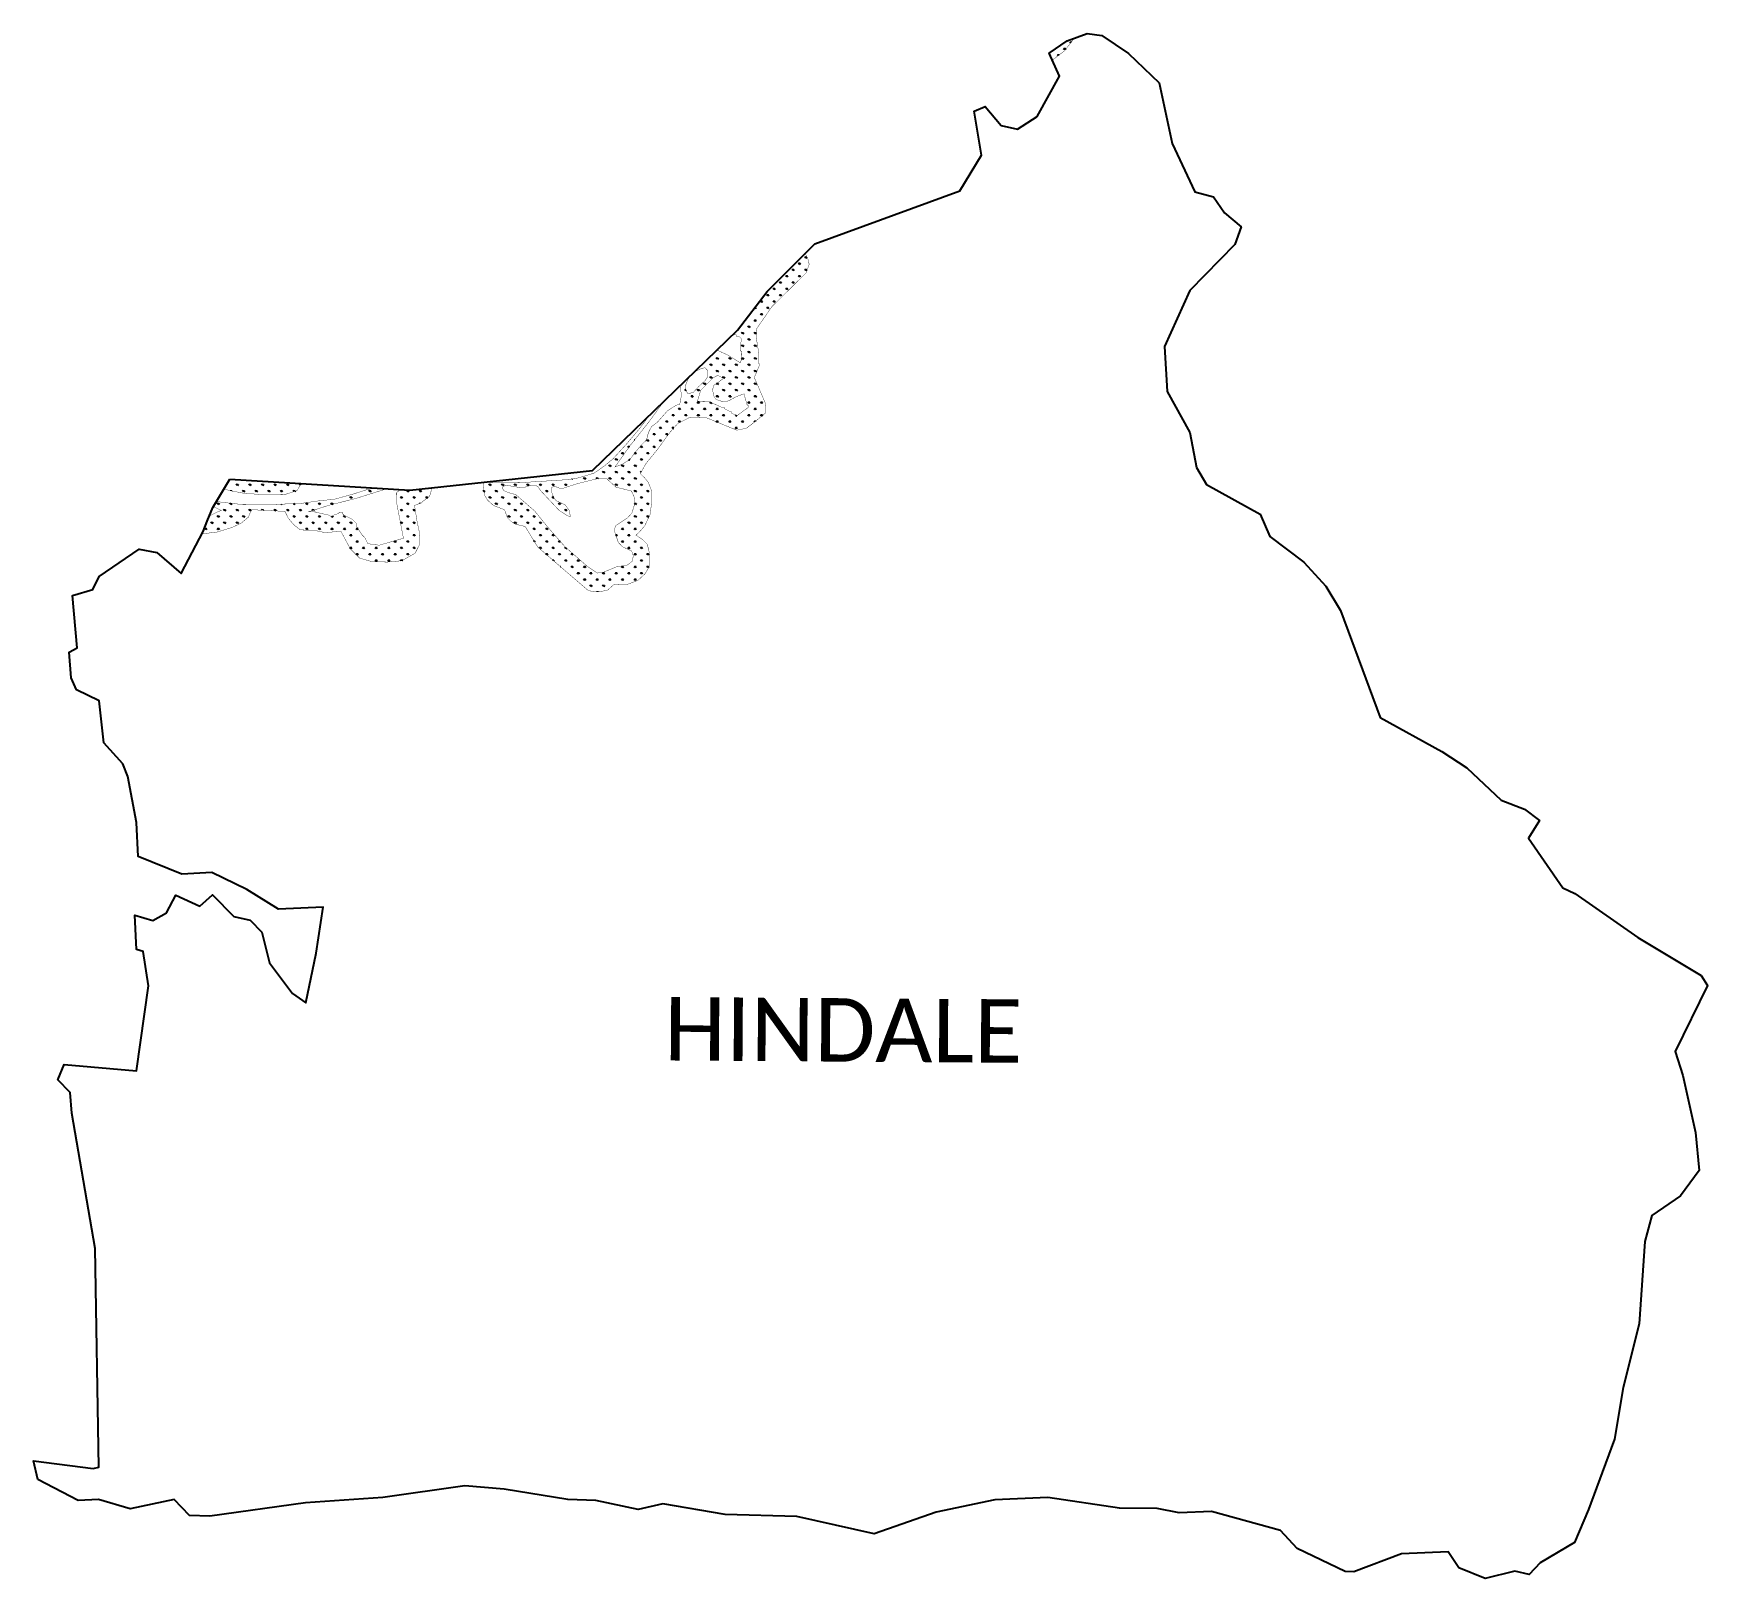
# Model space of a CAD drawing. Header units: metres. Extents: x 331007 to 335767, y 1797829 to 1802221.
import ezdxf

# ---------------------------------------------------------------- set-up
doc = ezdxf.new("R2010")
doc.units = ezdxf.units.M
doc.layers.add('MANGROOVES BUFFER ZONE', color=120, linetype='Continuous')
doc.layers.add('VILLAGE NAME', color=250, linetype='Continuous')

msp = doc.modelspace()

# ---------------------------------------------------------------- hatches: boundary and pattern name
at = {"layer": 'MANGROOVES BUFFER ZONE'}
h = msp.add_hatch(dxfattribs=at)
h.set_pattern_fill('GRASS', color=256)
h.paths.add_polyline_path([(333895.2, 1802165.6), (333904.2, 1802145.5), (333939.6, 1802172.8), (333967.1, 1802208.4), (333946, 1802200.8)])
h = msp.add_hatch(dxfattribs=at)
h.set_pattern_fill('GRASS', color=256)
h.paths.add_polyline_path([(333088.4, 1801170.2), (333074.6, 1801202.4), (333056.7, 1801243.2), (333070.3, 1801275.8), (333069.3, 1801313.8), (333062.1, 1801358), (333063.8, 1801382.6), (333106.8, 1801444.9), (333180.1, 1801517.1), (333204.5, 1801541.1), (333212.8, 1801565.3), (333208.9, 1801581.5), (333201.6, 1801596.3), (333093.3, 1801488.1), (333008.9, 1801377.5), (332997, 1801366), (332997, 1801364.9), (333005.1, 1801364.9), (333005.1, 1801360.8), (333013.1, 1801360.8), (333017.2, 1801356.7), (333021.2, 1801352.6), (333021.1, 1801348.6), (333017, 1801340.5), (333016.9, 1801320.3), (333020.9, 1801316.2), (333020.7, 1801296), (333017, 1801285.1), (332980.6, 1801307.6), (332950.6, 1801321.3), (332885.3, 1801258.2), (332902, 1801267.1), (332916.3, 1801271.6), (332924.1, 1801263), (332925, 1801247), (332917.2, 1801234.7), (332899.1, 1801218.2), (332889.6, 1801208), (332884.3, 1801201.8), (332868.7, 1801196.9), (332860.5, 1801208.8), (332860.5, 1801219.5), (332868.3, 1801238.4), (332880.6, 1801253.7), (332846.1, 1801220.3), (332847.2, 1801217), (332848.4, 1801201), (332848.4, 1801186.3), (332844.8, 1801167.7), (332833.8, 1801164.1), (332809.4, 1801148.2), (332780.9, 1801116.1), (332764.6, 1801104.1), (332756.4, 1801088), (332752.3, 1801075.9), (332752.2, 1801071.8), (332748.1, 1801063.8), (332735.9, 1801051.7), (332715.5, 1801027.6), (332707.3, 1801015.6), (332703.3, 1801011.6), (332703.3, 1801010.6), (332681.5, 1800996.8), (332660.6, 1800989), (332704.1, 1801050.5), (332754.5, 1801114), (332797.6, 1801172.7), (332798.6, 1801174.5), (332758, 1801135.3), (332732.3, 1801100.3), (332691.5, 1801052.1), (332654.8, 1801012), (332630.4, 1800991.9), (332601.9, 1800972), (332577.6, 1800964.1), (332549.3, 1800956.2), (332516.9, 1800952.4), (332460.3, 1800948.8), (332403.7, 1800945.2), (332343.1, 1800945.7), (332326.9, 1800945.8), (332285.3, 1800944.4), (332286.9, 1800922.5), (332289.9, 1800908.4), (332298.8, 1800894.1), (332315.1, 1800879.5), (332346.6, 1800867.4), (332354.6, 1800844.9), (332365.4, 1800833.9), (332377.3, 1800826.4), (332405.3, 1800819.8), (332440.5, 1800761.9), (332518, 1800694.8), (332585.3, 1800637), (332615.2, 1800633.7), (332640, 1800639.2), (332658.6, 1800655.8), (332693.8, 1800654.5), (332725.4, 1800666.3), (332746.1, 1800685.3), (332758.7, 1800707), (332758.6, 1800744.2), (332752.5, 1800769.1), (332739.8, 1800781.9), (332720.4, 1800795.2), (332729.2, 1800803.5), (332745, 1800821.3), (332761, 1800855.3), (332764.1, 1800883.8), (332764.4, 1800922), (332755.6, 1800944.7), (332745.3, 1800957.8), (332732.6, 1800969.8), (332747.7, 1800997.5), (332780.4, 1801037.6), (332816.8, 1801087.4), (332839.2, 1801112.7), (332871.3, 1801129), (332916.4, 1801130.7), (333006.8, 1801093.6), (333034, 1801099), (333056.6, 1801116), (333087.3, 1801141.2)])
h.paths.add_polyline_path([(332926.8, 1801175.5), (332895, 1801175.8), (332904.5, 1801207.2), (332940.2, 1801242.9), (332952.9, 1801249.5), (332963.7, 1801243.9), (332968.7, 1801240.6), (332956.6, 1801231.4), (332941, 1801221.1), (332938.1, 1801207.2), (332942.2, 1801189.5), (332948, 1801180.9), (332967.3, 1801174.7), (332983.3, 1801176.8), (333005.9, 1801189.1), (333028, 1801197), (333028, 1801194.9), (333035.9, 1801166.6), (333039.9, 1801162.5), (333039.8, 1801158.5), (333007.3, 1801134.5), (332991.2, 1801142.7), (332991.3, 1801146.7), (332987.2, 1801146.8), (332971.1, 1801155), (332971.1, 1801159), (332963.1, 1801159.1)], flags=16)
h.paths.add_polyline_path([(332707.5, 1800920.5), (332715.3, 1800903.4), (332716.5, 1800883.4), (332708.7, 1800858.1), (332695.7, 1800843.8), (332678.5, 1800832.4), (332662.2, 1800821.8), (332658.5, 1800808.7), (332670, 1800774.7), (332681.8, 1800762.1), (332707.9, 1800750.3), (332712.4, 1800736.8), (332710.8, 1800722.1), (332695.3, 1800709.9), (332665.5, 1800705.4), (332629.1, 1800690.3), (332609.9, 1800687.4), (332582.2, 1800706.2), (332517.7, 1800762.9), (332468.7, 1800818.8), (332432.4, 1800863.7), (332378.4, 1800910.4), (332359.2, 1800915.7), (332344.9, 1800921.4), (332340.9, 1800927.1), (332341.7, 1800933.6), (332350.2, 1800936.5), (332376.4, 1800933.6), (332386.6, 1800930.4), (332397.7, 1800929.5), (332418.9, 1800936), (332440.1, 1800934.8), (332450.3, 1800920.5), (332477.7, 1800891.2), (332501.8, 1800865.5), (332525.4, 1800850.4), (332534, 1800847.9), (332529.9, 1800866.7), (332518.9, 1800881.4), (332493.6, 1800892.8), (332485.4, 1800903.8), (332478.9, 1800922.6), (332478.9, 1800929.9), (332488.3, 1800934.4), (332501.8, 1800929.1), (332510.7, 1800927.5), (332530.7, 1800934.4), (332556.1, 1800942.2), (332582.2, 1800948.7), (332611.2, 1800956), (332636.9, 1800956), (332650.8, 1800943), (332664.2, 1800931.1), (332680.6, 1800927.5)], flags=16)
h = msp.add_hatch(dxfattribs=at)
h.set_pattern_fill('GRASS', color=256)
h.paths.add_polyline_path([(331788.1, 1800861.2), (331845.6, 1800879.7), (331924.1, 1800899.6), (332014.2, 1800927.9), (332067.6, 1800933.1), (332078.3, 1800928.3), (332072.2, 1800927.6), (332047.9, 1800923.8), (332043.9, 1800919.8), (332039.8, 1800915.8), (332039.6, 1800887.5), (332059, 1800786.3), (331990.1, 1800766.6), (331957.8, 1800770.9), (331949.9, 1800787.1), (331945.9, 1800791.2), (331941.9, 1800795.3), (331933.9, 1800807.5), (331925.9, 1800819.7), (331926, 1800827.8), (331921.9, 1800831.8), (331917.9, 1800835.9), (331913.9, 1800840), (331897.8, 1800848.2), (331893.8, 1800848.2), (331889.8, 1800852.3), (331885.8, 1800856.4), (331885.8, 1800860.4), (331877.7, 1800860.5), (331873.6, 1800856.5), (331861.5, 1800852.5), (331857.4, 1800848.5), (331853.4, 1800848.5), (331845.3, 1800852.6), (331825.2, 1800856.8), (331809, 1800861)], flags=16)
h.paths.add_polyline_path([(331541.7, 1800865), (331534.3, 1800863.2), (331509.9, 1800851.2), (331501.8, 1800847.3), (331493.7, 1800847.3), (331489.7, 1800851.4), (331481.7, 1800855.5), (331477.6, 1800855.5), (331477.7, 1800859.6), (331481.7, 1800859.5), (331477.7, 1800863.6), (331477.7, 1800867.7), (331485.8, 1800871.6), (331485.9, 1800875.7), (331481.8, 1800875.7), (331473.7, 1800871.7), (331473.7, 1800875.8), (331469.8, 1800879.8), (331488.5, 1800882.9), (331512.9, 1800879.7)], flags=16)
h.paths.add_polyline_path([(332140.5, 1800929.6), (332077.5, 1800922.7), (332051.4, 1800924.3), (332072.2, 1800927.6), (332078.3, 1800928.3), (332067.6, 1800933.1), (332014.2, 1800927.9), (332010.7, 1800926.8), (331977.7, 1800928.9), (331955, 1800924.5), (331918.5, 1800912.7), (331861.8, 1800897), (331821.4, 1800893.2), (331768.8, 1800885.6), (331683.9, 1800882.2), (331631.4, 1800882.6), (331595, 1800882.9), (331554.6, 1800887.3), (331527.4, 1800890.9), (331518.9, 1800876.6), (331512.9, 1800879.7), (331488.5, 1800882.9), (331469.8, 1800879.8), (331473.7, 1800875.8), (331473.7, 1800871.7), (331481.8, 1800875.7), (331485.9, 1800875.7), (331485.8, 1800871.6), (331477.7, 1800867.7), (331477.7, 1800863.6), (331481.7, 1800859.5), (331477.7, 1800859.6), (331477.6, 1800855.5), (331481.7, 1800855.5), (331489.7, 1800851.4), (331493.7, 1800847.3), (331501.8, 1800847.3), (331507.5, 1800850.1), (331489.4, 1800805.9), (331485.6, 1800798.7), (331529.3, 1800804.1), (331570.6, 1800816.6), (331597.1, 1800829), (331618, 1800846.2), (331626.7, 1800867.6), (331722.2, 1800862.8), (331731.6, 1800843.3), (331747.2, 1800824.8), (331765.8, 1800810), (331804.3, 1800809.2), (331835.3, 1800802.6), (331881.3, 1800806), (331907.8, 1800756.7), (331934.3, 1800729.8), (331970, 1800719.7), (332013, 1800718.7), (332054.6, 1800722.5), (332092.2, 1800743.8), (332103.4, 1800765.7), (332105.5, 1800798), (332097.8, 1800834.2), (332090.6, 1800879.6), (332108.4, 1800886.3), (332133.8, 1800906.9)])
h = msp.add_hatch(dxfattribs=at)
h.set_pattern_fill('GRASS', color=256)
h.paths.add_polyline_path([(331769, 1800941.8), (331565.2, 1800954.3), (331548.5, 1800926.3), (331559, 1800923.6), (331599.3, 1800915.2), (331651.8, 1800910.7), (331700.3, 1800910.4), (331720.5, 1800910.2), (331744.8, 1800918.1), (331757, 1800922), (331761.1, 1800930.1)])

# ---------------------------------------------------------------- linework, layer by layer
at = {"color": 3}
msp.add_lwpolyline([(331565.2, 1800954.3), (332077.5, 1800922.7), (332596.2, 1800979.1), (333008.9, 1801377.5), (333093.3, 1801488.1), (333228.6, 1801623.3), (333640.8, 1801773.7), (333702.7, 1801875.7), (333682, 1802000.2), (333713, 1802014.1), (333759.2, 1801959.6), (333805.4, 1801949), (333860.7, 1801985.2), (333924.3, 1802100.5), (333895.2, 1802165.6), (333946, 1802200.8), (334003.4, 1802221.5), (334044.6, 1802215.7), (334120.5, 1802164.5), (334208.5, 1802081.6), (334245.3, 1801908.3), (334309.1, 1801771.5), (334362.4, 1801757.1), (334393.4, 1801712), (334441.3, 1801671.4), (334423, 1801621.7), (334295.3, 1801490.3), (334223.1, 1801331.6), (334231, 1801203.8), (334295.2, 1801087), (334314.2, 1800987.3), (334342.6, 1800939.1), (334495.7, 1800855.2), (334522.9, 1800791.5), (334619.3, 1800718), (334681.8, 1800649.9), (334723.6, 1800581.3), (334836.7, 1800276.6), (335012.2, 1800180.2), (335082.9, 1800133.7), (335180.2, 1800041.3), (335247, 1800016.1), (335290, 1799983.5), (335258.2, 1799933.2), (335356, 1799792.9), (335389.9, 1799776.6), (335568.8, 1799651.4), (335748.8, 1799543.2), (335767.3, 1799514.4), (335675.2, 1799326.7), (335697.4, 1799259.3), (335733.1, 1799097), (335743.3, 1798988.4), (335690.8, 1798916.5), (335608.6, 1798860.9), (335589.3, 1798786.9), (335573.1, 1798552.4), (335527.8, 1798372), (335502.4, 1798225), (335451.3, 1798086.2), (335428.8, 1798025), (335389.3, 1797931.6), (335291.2, 1797873.1), (335259.7, 1797840.2), (335219, 1797849.6), (335135.5, 1797828.8), (335060, 1797858.7), (335030, 1797904.6), (334896.7, 1797898.9), (334762, 1797847.9), (334737, 1797848.5), (334600.7, 1797914.1), (334553.1, 1797965.4), (334356.4, 1798019.6), (334265, 1798015.1), (334202, 1798028), (334095.2, 1798028.8), (333891.4, 1798059.5), (333741.2, 1798052.4), (333574.2, 1798017.8), (333397.3, 1797956), (333177.8, 1798005.3), (332973.6, 1798010.5), (332796.9, 1798040.7), (332726.1, 1798025.2), (332606.4, 1798050.7), (332526.6, 1798053.2), (332345.3, 1798082.5), (332233.4, 1798091.9), (332000.4, 1798059.1), (331780.1, 1798043.7), (331508.4, 1798005.6), (331450.6, 1798008.2), (331407.1, 1798053.9), (331282.3, 1798026.8), (331191.9, 1798053.9), (331133.9, 1798050.4), (331019.3, 1798110.2), (331007, 1798163.7), (331176.7, 1798141.1), (331192.7, 1798144.9), (331182.9, 1798767.3), (331116.2, 1799151.5), (331111, 1799210.8), (331076.7, 1799247), (331094.5, 1799290), (331299.7, 1799272.1), (331334, 1799514.2), (331319.4, 1799611.6), (331299.9, 1799616.9), (331295.1, 1799714.4), (331346.3, 1799699.8), (331385.4, 1799721.3), (331411.9, 1799771.2), (331480, 1799740.3), (331516.1, 1799772.5), (331576.6, 1799710.7), (331623.4, 1799700.5), (331656.2, 1799666.3), (331678.6, 1799579.1), (331743.3, 1799491.7), (331781.4, 1799465.5), (331810.8, 1799606.3), (331830.4, 1799737.3), (331704.1, 1799732.1), (331613.3, 1799787.3), (331513.9, 1799835.9), (331428.9, 1799831.3), (331305, 1799881.8), (331299.6, 1799977.9), (331275.3, 1800108.9), (331261.2, 1800145.2), (331207, 1800204.5), (331194.2, 1800324.5), (331129.1, 1800355.8), (331114, 1800389.5), (331108.5, 1800462.3), (331131.5, 1800475), (331118, 1800623.3), (331175.5, 1800641), (331193.6, 1800677.7), (331307.6, 1800755), (331358.2, 1800746.3), (331426.7, 1800686.4), (331489.4, 1800805.9), (331501.1, 1800834.5), (331517.2, 1800873.6), (331565.2, 1800954.3)], dxfattribs=at)
at = {"layer": 'MANGROOVES BUFFER ZONE', "const_width": 1}
for points in [[(333904.2, 1802145.5), (333939.6, 1802172.8), (333967.1, 1802208.4)], [(332758, 1801135.3), (332732.3, 1801100.3), (332691.5, 1801052.1), (332654.8, 1801012), (332630.4, 1800991.9), (332601.9, 1800972), (332577.6, 1800964.1), (332549.3, 1800956.2), (332516.9, 1800952.4), (332460.3, 1800948.8), (332403.7, 1800945.2), (332343.1, 1800945.7), (332326.9, 1800945.8), (332285.3, 1800944.4), (332286.9, 1800922.5), (332289.9, 1800908.4), (332298.8, 1800894.1), (332315.1, 1800879.5), (332346.6, 1800867.4), (332354.6, 1800844.9), (332365.4, 1800833.9), (332377.3, 1800826.4), (332405.3, 1800819.8), (332440.5, 1800761.9), (332518, 1800694.8), (332585.3, 1800637), (332615.2, 1800633.7), (332640, 1800639.2), (332658.6, 1800655.8), (332693.8, 1800654.5), (332725.4, 1800666.3), (332746.1, 1800685.3), (332758.7, 1800707), (332758.6, 1800744.2), (332752.5, 1800769.1), (332739.8, 1800781.9), (332720.4, 1800795.2), (332729.2, 1800803.5), (332745, 1800821.3), (332761, 1800855.3), (332764.1, 1800883.8), (332764.4, 1800922), (332755.6, 1800944.7), (332745.3, 1800957.8), (332732.6, 1800969.8), (332747.7, 1800997.5), (332780.4, 1801037.6), (332816.8, 1801087.4), (332839.2, 1801112.7), (332871.3, 1801129), (332916.4, 1801130.7), (333006.8, 1801093.6), (333034, 1801099), (333056.6, 1801116), (333087.3, 1801141.2), (333088.4, 1801170.2), (333074.6, 1801202.4), (333056.7, 1801243.2), (333070.3, 1801275.8), (333069.3, 1801313.8), (333062.1, 1801358), (333063.8, 1801382.6), (333106.8, 1801444.9), (333180.1, 1801517.1), (333204.5, 1801541.1), (333212.8, 1801565.3), (333208.9, 1801581.5), (333201.6, 1801596.3)], [(333248, 1801630.4), (333255.7, 1801631.7), (333257.9, 1801634)], [(332997, 1801366), (332997, 1801364.9), (333005.1, 1801364.9), (333005.1, 1801360.8), (333013.1, 1801360.8), (333017.2, 1801356.7), (333021.2, 1801352.6), (333021.1, 1801348.6), (333017, 1801340.5), (333016.9, 1801320.3), (333020.9, 1801316.2), (333020.7, 1801296), (333017, 1801285.1), (332980.6, 1801307.6), (332950.6, 1801321.3)], [(332885.3, 1801258.2), (332902, 1801267.1), (332916.3, 1801271.6), (332924.1, 1801263), (332925, 1801247), (332917.2, 1801234.7), (332899.1, 1801218.2), (332889.6, 1801208), (332884.3, 1801201.8), (332868.7, 1801196.9), (332860.5, 1801208.8), (332860.5, 1801219.5), (332868.3, 1801238.4), (332880.6, 1801253.7)], [(332846.1, 1801220.3), (332847.2, 1801217), (332848.4, 1801201), (332848.4, 1801186.3), (332844.8, 1801167.7), (332833.8, 1801164.1), (332809.4, 1801148.2), (332780.9, 1801116.1), (332764.6, 1801104.1), (332756.4, 1801088), (332752.3, 1801075.9), (332752.2, 1801071.8), (332748.1, 1801063.8), (332735.9, 1801051.7), (332715.5, 1801027.6), (332707.3, 1801015.6), (332703.3, 1801011.6), (332703.3, 1801010.6), (332681.5, 1800996.8), (332660.6, 1800989), (332704.1, 1801050.5), (332754.5, 1801114), (332797.6, 1801172.7), (332798.6, 1801174.5)], [(331485.6, 1800798.7), (331529.3, 1800804.1), (331570.6, 1800816.6), (331597.1, 1800829), (331618, 1800846.2), (331626.7, 1800867.6), (331722.2, 1800862.8), (331731.6, 1800843.3), (331747.2, 1800824.8), (331765.8, 1800810), (331804.3, 1800809.2), (331835.3, 1800802.6), (331881.3, 1800806), (331907.8, 1800756.7), (331934.3, 1800729.8), (331970, 1800719.7), (332013, 1800718.7), (332054.6, 1800722.5), (332092.2, 1800743.8), (332103.4, 1800765.7), (332105.5, 1800798), (332097.8, 1800834.2), (332090.6, 1800879.6), (332108.4, 1800886.3), (332133.8, 1800906.9), (332140.5, 1800929.6)], [(331977.7, 1800928.9), (331955, 1800924.5), (331918.5, 1800912.7), (331861.8, 1800897), (331821.4, 1800893.2), (331768.8, 1800885.6), (331683.9, 1800882.2), (331631.4, 1800882.6), (331595, 1800882.9), (331554.6, 1800887.3), (331527.4, 1800890.9)], [(331548.5, 1800926.3), (331559, 1800923.6), (331599.3, 1800915.2), (331651.8, 1800910.7), (331700.3, 1800910.4), (331720.5, 1800910.2), (331744.8, 1800918.1), (331757, 1800922), (331761.1, 1800930.1), (331769.3, 1800942.2)], [(332051.4, 1800924.3), (332047.9, 1800923.8), (332043.9, 1800919.8), (332039.8, 1800915.8), (332039.6, 1800887.5), (332059, 1800786.3), (331990.1, 1800766.6), (331957.8, 1800770.9), (331949.9, 1800787.1), (331945.9, 1800791.2), (331941.9, 1800795.3), (331933.9, 1800807.5), (331925.9, 1800819.7), (331926, 1800827.8), (331921.9, 1800831.8), (331917.9, 1800835.9), (331913.9, 1800840), (331897.8, 1800848.2), (331893.8, 1800848.2), (331889.8, 1800852.3), (331885.8, 1800856.4), (331885.8, 1800860.4), (331877.7, 1800860.5), (331873.6, 1800856.5), (331861.5, 1800852.5), (331857.4, 1800848.5), (331853.4, 1800848.5), (331845.3, 1800852.6), (331825.2, 1800856.8), (331809, 1800861), (331788.1, 1800861.2), (331845.6, 1800879.7), (331924.1, 1800899.6), (332010.7, 1800926.8)], [(331518.9, 1800876.6), (331541.7, 1800865), (331534.3, 1800863.2), (331509.9, 1800851.2), (331507.5, 1800850.1)]]:
    msp.add_lwpolyline(points, dxfattribs=at)
for points in [[(332895, 1801175.8), (332904.5, 1801207.2), (332940.2, 1801242.9), (332952.9, 1801249.5), (332963.7, 1801243.9), (332968.7, 1801240.6), (332956.6, 1801231.4), (332941, 1801221.1), (332938.1, 1801207.2), (332942.2, 1801189.5), (332948, 1801180.9), (332967.3, 1801174.7), (332983.3, 1801176.8), (333005.9, 1801189.1), (333028, 1801197), (333028, 1801194.9), (333035.9, 1801166.6), (333039.9, 1801162.5), (333039.8, 1801158.5), (333007.3, 1801134.5), (332991.2, 1801142.7), (332991.3, 1801146.7), (332987.2, 1801146.8), (332971.1, 1801155), (332971.1, 1801159), (332963.1, 1801159.1), (332926.8, 1801175.5), (332895, 1801175.8)], [(332716.5, 1800883.4), (332708.7, 1800858.1), (332695.7, 1800843.8), (332678.5, 1800832.4), (332662.2, 1800821.8), (332658.5, 1800808.7), (332670, 1800774.7), (332681.8, 1800762.1), (332707.9, 1800750.3), (332712.4, 1800736.8), (332710.8, 1800722.1), (332695.3, 1800709.9), (332665.5, 1800705.4), (332629.1, 1800690.3), (332609.9, 1800687.4), (332582.2, 1800706.2), (332517.7, 1800762.9), (332468.7, 1800818.8), (332432.4, 1800863.7), (332378.4, 1800910.4), (332359.2, 1800915.7), (332344.9, 1800921.4), (332340.9, 1800927.1), (332341.7, 1800933.6), (332350.2, 1800936.5), (332376.4, 1800933.6), (332386.6, 1800930.4), (332397.7, 1800929.5), (332418.9, 1800936), (332440.1, 1800934.8), (332450.3, 1800920.5), (332477.7, 1800891.2), (332501.8, 1800865.5), (332525.4, 1800850.4), (332534, 1800847.9), (332529.9, 1800866.7), (332518.9, 1800881.4), (332493.6, 1800892.8), (332485.4, 1800903.8), (332478.9, 1800922.6), (332478.9, 1800929.9), (332488.3, 1800934.4), (332501.8, 1800929.1), (332510.7, 1800927.5), (332530.7, 1800934.4), (332556.1, 1800942.2), (332582.2, 1800948.7), (332611.2, 1800956), (332636.9, 1800956), (332650.8, 1800943), (332664.2, 1800931.1), (332680.6, 1800927.5), (332707.5, 1800920.5), (332715.3, 1800903.4), (332716.5, 1800883.4)]]:
    msp.add_lwpolyline(points, close=True, dxfattribs=at)

# ---------------------------------------------------------------- texts
at = {"layer": 'VILLAGE NAME', "insert": (332801.3, 1799482.1), "char_height": 180.345, "attachment_point": 1, "rotation": 359.6139}
msp.add_mtext_dynamic_manual_height_columns('{\\fCalibri|b0|i0|c0|p34;HINDALE}', width=1779.605, gutter_width=901.7, heights=[0], dxfattribs=at)

doc.saveas('drawing.dxf')
